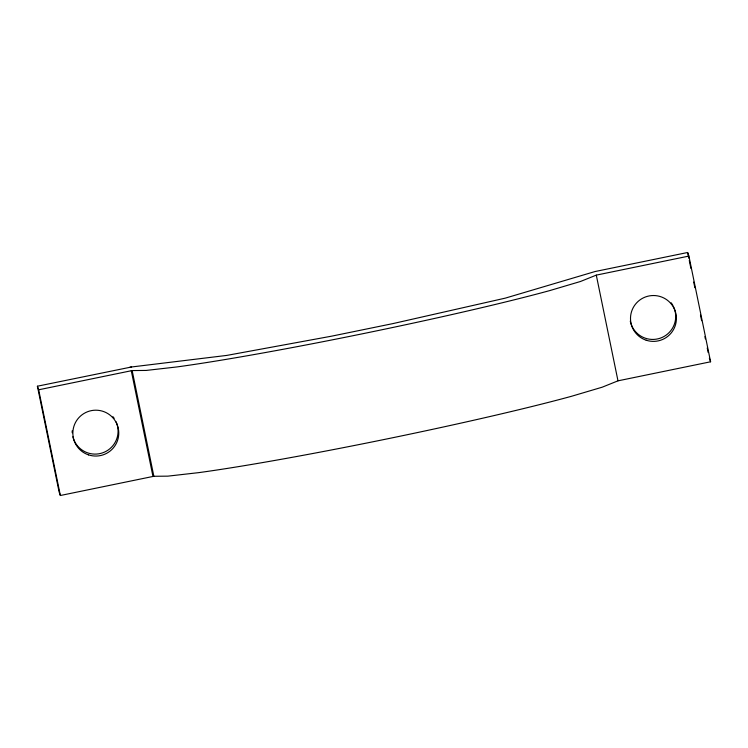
<?xml version="1.0" encoding="UTF-8"?>
<svg xmlns="http://www.w3.org/2000/svg" width="748" height="748" viewBox="0 0 748 748"><rect width="100%" height="100%" fill="white"/><g stroke="black" fill="none" stroke-linecap="round" stroke-linejoin="round"><path stroke-width="1.12" d="M37.4 386.211L59.101 491.922L60.364 495.503L153.854 476.28L167.833 476.149L198.594 472.652A239.968 12.136 -11.6 0 0 571.594 396.262L602.196 387.193L617.988 380.835L710.6 361.789L688.899 256.078L596.296 275.124L580.495 281.482L549.892 290.551A239.968 12.136 -11.6 0 1 176.893 366.941L146.131 370.438L132.153 370.569L38.662 389.792L37.4 386.211L131.554 366.978M688.899 256.078L687.636 252.497L595.025 271.543L505.293 298.134L392.943 323.594L331.579 336.17L226.775 355.412L130.012 367.165M709.338 358.208L710.6 361.789M687.636 252.497L688.805 258.182M689.273 260.454L690.9 268.41M693.705 282.052L694.873 287.737M700.474 315.02L701.633 320.696M704.906 336.609L705.373 338.891M707.234 347.979L708.169 352.523M596.296 275.124L617.988 380.835M132.153 370.569L153.854 476.28M131.274 370.746L152.975 476.457M38.662 389.792L60.364 495.503M116.08 421.788A22.964 22.936 -19.5 0 1 102.635 452.839A22.964 22.936 -19.5 0 1 72.855 436.767M72.229 432.83A22.964 22.936 -19.5 0 1 72.173 430.82M112.948 416.692A22.964 22.936 -19.5 0 1 114.145 418.3M673.284 306.222A22.964 22.936 -19.5 0 1 660.269 338.171A22.964 22.936 -19.5 0 1 630.265 321.126M671.19 302.809A22.964 22.936 -19.5 0 1 672.826 305.343M88.563 454.887A22.964 22.936 -19.5 0 0 118.306 428.501A22.964 22.936 -19.5 0 0 80.578 415.981A22.964 22.936 -19.5 0 0 88.563 454.887M646.197 340.218A22.964 22.936 -19.5 0 0 675.94 313.833A22.964 22.936 -19.5 0 0 638.212 301.313A22.964 22.936 -19.5 0 0 646.197 340.218"/></g></svg>
